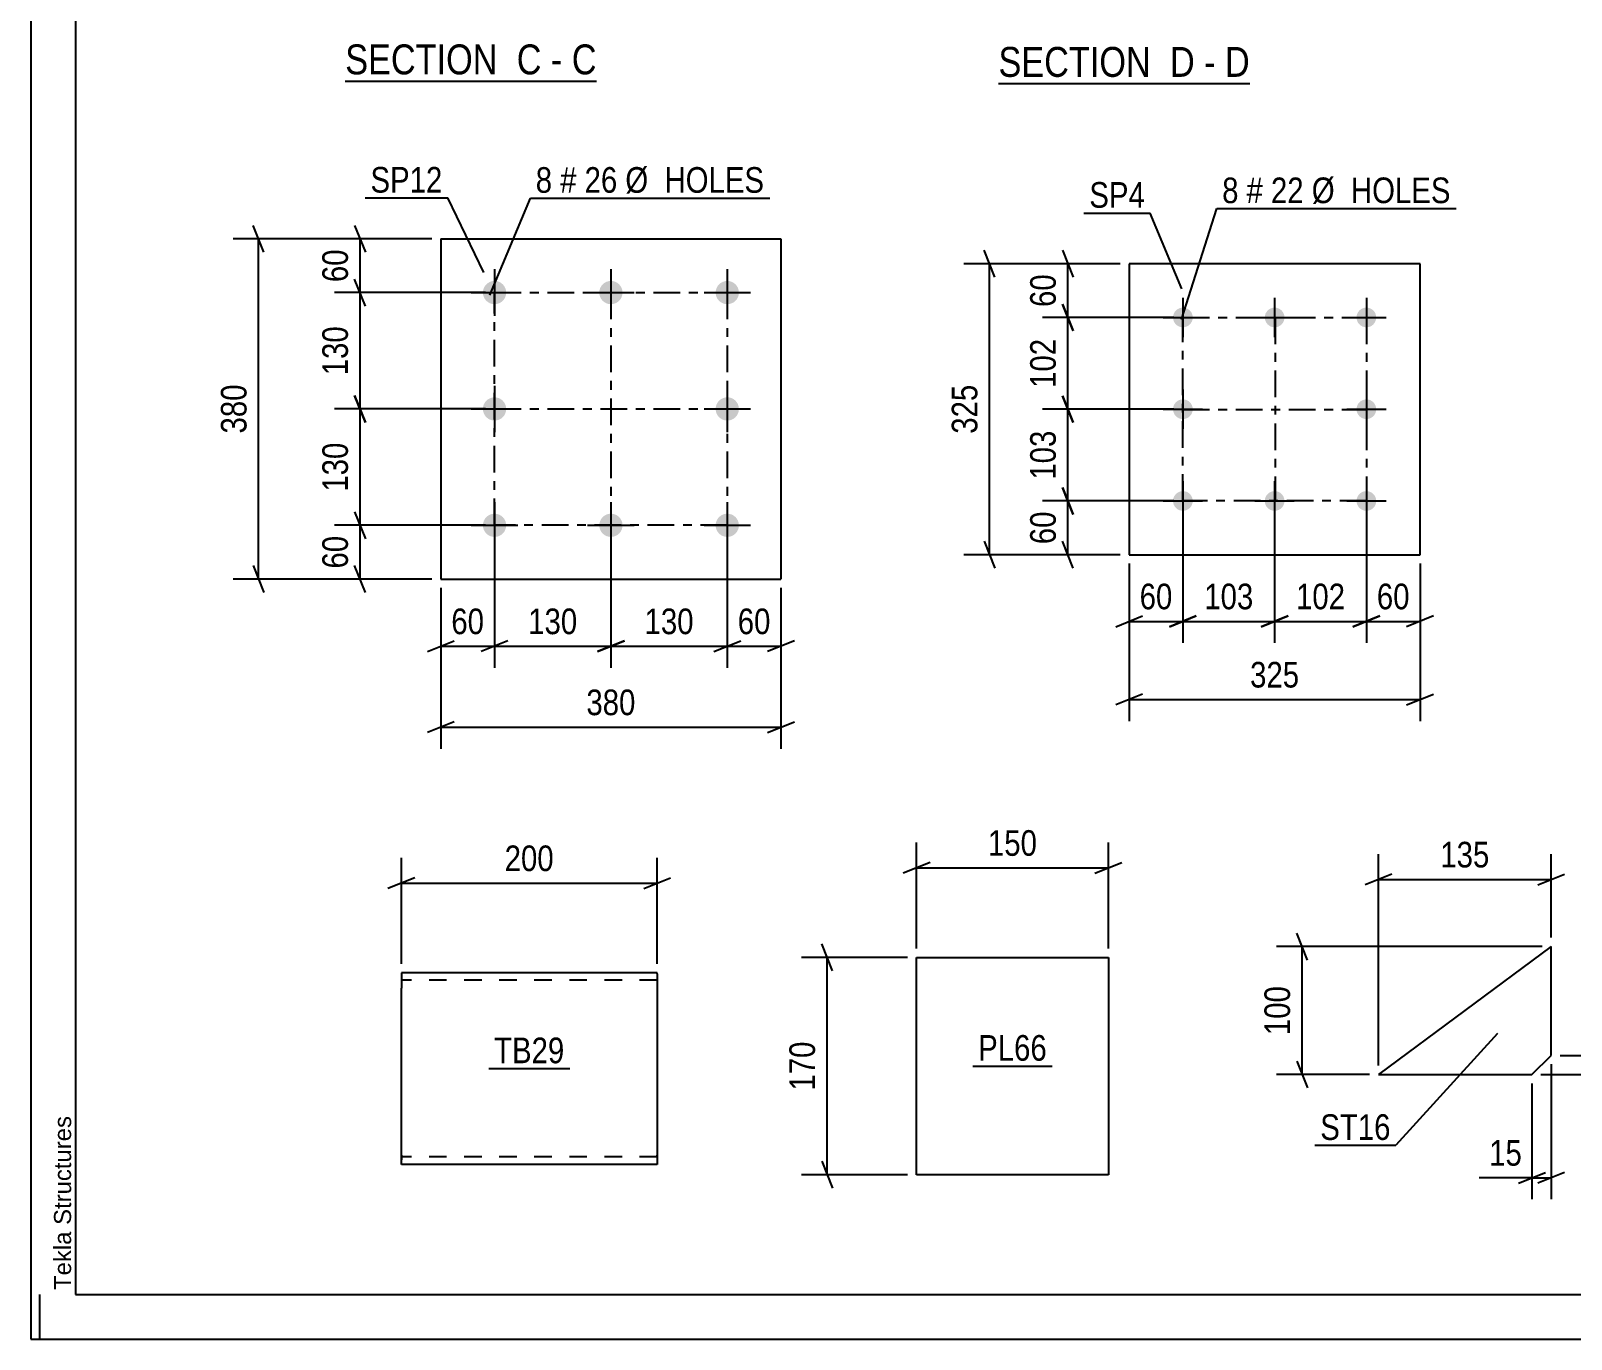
# Model space of a CAD drawing. Header units: millimetres. Extents: x 0 to 841, y 0 to 594.
# Drawn here: x 0 to 172.1, y 0 to 146.2 of the extents above; entities that cross this region are included whole.
import ezdxf

# ---------------------------------------------------------------- set-up
doc = ezdxf.new("R2010")
doc.units = ezdxf.units.MM
doc.linetypes.add('DXK_LINE_DOT2', pattern=[3.9198, 1.9599, -1.9599])
doc.linetypes.add('DXK_LINE_DOT3', pattern=[5.9187, 2.979, -0.9799, 0.9799, -0.9799])
doc.styles.add('Arial', font='ARIAL.TTF', dxfattribs={"height": 0.2})
doc.styles.add('Arial Narrow', font='ARIALN.TTF', dxfattribs={"height": 0.2})

# ---------------------------------------------------------------- blocks, each defined once
blk = doc.blocks.new('Unknown-389786769-1133 - 25525')
at = {"color": 5, "linetype": 'Continuous'}
for p, q in [((0, 594), (0, 0)), ((5, 589), (5, 5)), ((1, 0), (1, 5)), ((5, 5), (836, 5)), ((0, 0), (841, 0))]:
    blk.add_line(p, q, dxfattribs=at)
at = {"color": 174, "linetype": 'Continuous', "style": 'Arial'}
blk.add_text('Tekla Structures', height=1.9102, rotation=90, dxfattribs=at).set_placement((4.5, 5.5))
blk = doc.blocks.new('Unknown-389786769-13 - 10289')
at = {"color": 6, "linetype": 'Continuous'}
blk.add_line((108.11, 140.27), (136.18, 140.27), dxfattribs=at)
at = {"color": 0, "linetype": 'Continuous'}
for points in [[(126.22, 141.02), (126.22, 144.52), (108.11, 144.52), (108.11, 141.02)], [(130.04, 141.02), (130.04, 144.52), (127.27, 144.52), (127.27, 141.02)], [(132.36, 141.02), (132.36, 144.52), (131.09, 144.52), (131.09, 141.02)], [(136.18, 141.02), (136.18, 144.52), (133.41, 144.52), (133.41, 141.02)]]:
    blk.add_wipeout(points, dxfattribs=at)
at = {"color": 7, "linetype": 'Continuous', "style": 'Arial Narrow'}
for s, p in [('SECTION ', (108.11, 141.02)), ('D', (127.27, 141.02)), ('D', (133.41, 141.02)), ('-', (131.09, 141.02))]:
    blk.add_text(s, height=3.34, dxfattribs=at).set_placement(p)
blk = doc.blocks.new('Unknown-389786769-14 - 10776')
at = {"color": 6, "linetype": 'Continuous'}
blk.add_line((35.13, 140.55), (63.2, 140.55), dxfattribs=at)
at = {"color": 0, "linetype": 'Continuous'}
for points in [[(53.24, 141.3), (53.24, 144.8), (35.13, 144.8), (35.13, 141.3)], [(57.06, 141.3), (57.06, 144.8), (54.29, 144.8), (54.29, 141.3)], [(59.39, 141.3), (59.39, 144.8), (58.11, 144.8), (58.11, 141.3)], [(63.2, 141.3), (63.2, 144.8), (60.44, 144.8), (60.44, 141.3)]]:
    blk.add_wipeout(points, dxfattribs=at)
at = {"color": 7, "linetype": 'Continuous', "style": 'Arial Narrow'}
for s, p in [('SECTION ', (35.13, 141.3)), ('C', (54.29, 141.3)), ('C', (60.44, 141.3)), ('-', (58.11, 141.3))]:
    blk.add_text(s, height=3.34, dxfattribs=at).set_placement(p)
blk = doc.blocks.new('Bolt-389786769-13002 - 13000')
at = {"linetype": 'Continuous'}
for points in [[(128.71, 115.24, -1), (128.71, 113.04, -1)], [(138.96, 115.24, -1), (138.96, 113.04, -1)], [(149.21, 115.24, -1), (149.21, 113.04, -1)], [(128.71, 104.99, -1), (128.71, 102.79, -1)], [(149.21, 104.99, -1), (149.21, 102.79, -1)], [(128.71, 94.74, -1), (128.71, 92.54, -1)], [(138.96, 94.74, -1), (138.96, 92.54, -1)], [(149.21, 94.74, -1), (149.21, 92.54, -1)]]:
    blk.add_hatch(color=1, dxfattribs=at).paths.add_polyline_path(points)
at = {"color": 1, "linetype": 'Continuous'}
for p, q in [((128.71, 116.34), (128.71, 111.94)), ((138.96, 116.34), (138.96, 111.94)), ((149.21, 116.34), (149.21, 111.94)), ((126.51, 114.14), (130.91, 114.14)), ((136.76, 114.14), (141.16, 114.14)), ((147.01, 114.14), (151.41, 114.14)), ((128.71, 106.09), (128.71, 101.69)), ((149.21, 106.09), (149.21, 101.69)), ((126.51, 103.89), (130.91, 103.89)), ((147.01, 103.89), (151.41, 103.89)), ((128.71, 95.84), (128.71, 91.44)), ((138.96, 95.84), (138.96, 91.44)), ((149.21, 95.84), (149.21, 91.44)), ((126.51, 93.64), (130.91, 93.64)), ((136.76, 93.64), (141.16, 93.64)), ((147.01, 93.64), (151.41, 93.64))]:
    blk.add_line(p, q, dxfattribs=at)
blk = doc.blocks.new('Part-389786769-13001 - 13000')
at = {"color": 2, "linetype": 'Continuous'}
for p, q in [((122.71, 120.14), (122.71, 87.64)), ((155.21, 120.14), (122.71, 120.14)), ((155.21, 87.64), (155.21, 120.14)), ((122.71, 87.64), (155.21, 87.64))]:
    blk.add_line(p, q, dxfattribs=at)
blk = doc.blocks.new('Part-389786769-13012 - 13011')
at = {"color": 2, "linetype": 'Continuous'}
for p, q in [((41.4, 40.94), (41.4, 39.23)), ((69.97, 40.94), (41.4, 40.94)), ((69.97, 40.81), (69.97, 40.94)), ((69.97, 40.81), (69.97, 39.23)), ((41.4, 20.57), (41.4, 39.23)), ((69.97, 39.23), (69.97, 19.52)), ((41.4, 19.65), (41.4, 20.57)), ((41.4, 19.52), (41.4, 19.65)), ((69.97, 19.52), (41.4, 19.52))]:
    blk.add_line(p, q, dxfattribs=at)
at = {"color": 7, "linetype": 'DXK_LINE_DOT2'}
for p, q in [((69.97, 40.09), (41.4, 40.09)), ((69.97, 40.44), (69.97, 39.23)), ((41.4, 20.57), (41.4, 20.02)), ((41.4, 20.37), (41.4, 20.44)), ((69.97, 20.37), (41.4, 20.37)), ((41.4, 19.52), (41.4, 19.52)), ((69.97, 20.44), (69.97, 20.57)), ((69.97, 20.37), (69.97, 20.44)), ((69.97, 20.37), (69.97, 20.44))]:
    blk.add_line(p, q, dxfattribs=at)
blk = doc.blocks.new('Part-389786769-13020 - 13019')
at = {"color": 2, "linetype": 'Continuous'}
for p, q in [((98.96, 18.37), (98.96, 42.65)), ((98.96, 42.65), (120.39, 42.65)), ((120.39, 42.65), (120.39, 18.37)), ((120.39, 18.37), (98.96, 18.37))]:
    blk.add_line(p, q, dxfattribs=at)
blk = doc.blocks.new('Part-389786769-13039 - 13038')
at = {"color": 2, "linetype": 'Continuous'}
for p, q in [((169.85, 43.86), (150.57, 29.57)), ((169.86, 31.71), (169.85, 43.86)), ((167.71, 29.57), (169.86, 31.71)), ((150.57, 29.57), (167.71, 29.57))]:
    blk.add_line(p, q, dxfattribs=at)
blk = doc.blocks.new('Part-389786769-13057 - 13056')
at = {"color": 2, "linetype": 'Continuous'}
for p, q in [((45.81, 122.92), (45.81, 84.92)), ((45.81, 122.92), (83.81, 122.92)), ((83.81, 122.92), (83.81, 84.92)), ((45.81, 84.92), (83.81, 84.92))]:
    blk.add_line(p, q, dxfattribs=at)
blk = doc.blocks.new('Bolt-389786769-13058 - 13056')
at = {"linetype": 'Continuous'}
for points in [[(51.81, 118.22, -1), (51.81, 115.62, -1)], [(64.81, 118.22, -1), (64.81, 115.62, -1)], [(77.81, 118.22, -1), (77.81, 115.62, -1)], [(51.81, 105.22, -1), (51.81, 102.62, -1)], [(77.81, 105.22, -1), (77.81, 102.62, -1)], [(51.81, 92.22, -1), (51.81, 89.62, -1)], [(64.81, 92.22, -1), (64.81, 89.62, -1)], [(77.81, 92.22, -1), (77.81, 89.62, -1)]]:
    blk.add_hatch(color=1, dxfattribs=at).paths.add_polyline_path(points)
at = {"color": 1, "linetype": 'Continuous'}
for p, q in [((51.81, 119.52), (51.81, 114.32)), ((64.81, 119.52), (64.81, 114.32)), ((77.81, 119.52), (77.81, 114.32)), ((49.21, 116.92), (54.41, 116.92)), ((62.21, 116.92), (67.41, 116.92)), ((75.21, 116.92), (80.41, 116.92)), ((51.81, 106.52), (51.81, 101.32)), ((77.81, 106.52), (77.81, 101.32)), ((49.21, 103.92), (54.41, 103.92)), ((75.21, 103.92), (80.41, 103.92)), ((51.81, 93.52), (51.81, 88.32)), ((64.81, 93.52), (64.81, 88.32)), ((77.81, 93.52), (77.81, 88.32)), ((49.21, 90.92), (54.41, 90.92)), ((62.21, 90.92), (67.41, 90.92)), ((75.21, 90.92), (80.41, 90.92))]:
    blk.add_line(p, q, dxfattribs=at)
blk = doc.blocks.new('Rectangle-389786769-14136 - 13000')
at = {"color": 1, "linetype": 'DXK_LINE_DOT3'}
blk.add_lwpolyline([(128.71, 114.14), (149.21, 114.14), (149.21, 93.64), (128.71, 93.64), (128.71, 114.14)], close=True, dxfattribs=at)
blk = doc.blocks.new('Rectangle-389786769-14102 - 13056')
at = {"color": 1, "linetype": 'DXK_LINE_DOT3'}
blk.add_lwpolyline([(51.81, 116.92), (77.81, 116.92), (77.81, 90.92), (51.81, 90.92), (51.81, 116.92)], close=True, dxfattribs=at)
blk = doc.blocks.new('Line-389786769-14146 - 13000')
at = {"color": 1, "linetype": 'DXK_LINE_DOT3'}
blk.add_line((139.01, 114.14), (139.01, 93.64), dxfattribs=at)
blk = doc.blocks.new('Line-389786769-14122 - 13056')
at = {"color": 1, "linetype": 'DXK_LINE_DOT3'}
blk.add_line((64.81, 116.92), (64.81, 90.92), dxfattribs=at)
blk = doc.blocks.new('Line-389786769-14153 - 13000')
at = {"color": 1, "linetype": 'DXK_LINE_DOT3'}
blk.add_line((128.71, 103.84), (149.21, 103.84), dxfattribs=at)
blk = doc.blocks.new('Line-389786769-14129 - 13056')
at = {"color": 1, "linetype": 'DXK_LINE_DOT3'}
blk.add_line((51.81, 103.92), (77.81, 103.92), dxfattribs=at)
blk = doc.blocks.new('StraightDimension-389786769-24863 - 13000')
at = {"color": 7, "linetype": 'Continuous'}
for p, q in [((115.26, 105.39), (116.46, 102.39)), ((127.71, 103.89), (113.01, 103.89)), ((115.86, 93.64), (115.86, 103.89)), ((116.46, 92.14), (115.26, 95.14)), ((127.71, 93.64), (113.01, 93.64))]:
    blk.add_line(p, q, dxfattribs=at)
at = {"color": 0}
blk.add_wipeout([(115.11, 102.11), (110.91, 102.11), (110.91, 95.42), (115.11, 95.42)], dxfattribs=at)
at = {"color": 3, "style": 'Arial Narrow'}
blk.add_text('103', height=2.863, rotation=90.0002, dxfattribs=at).set_placement((114.51, 96.02))
blk = doc.blocks.new('StraightDimension-389786769-18875 - 13000')
at = {"color": 7, "linetype": 'Continuous'}
for p, q in [((128.71, 92.64), (128.71, 77.79)), ((122.71, 86.64), (122.71, 77.79)), ((121.21, 79.59), (124.21, 80.79)), ((122.71, 80.19), (128.71, 80.19)), ((130.21, 80.79), (127.21, 79.59))]:
    blk.add_line(p, q, dxfattribs=at)
at = {"color": 0}
blk.add_wipeout([(128.14, 80.94), (128.14, 85.14), (123.28, 85.14), (123.28, 80.94)], dxfattribs=at)
at = {"color": 3, "style": 'Arial Narrow'}
blk.add_text('60', height=2.863, dxfattribs=at).set_placement((123.88, 81.54))
blk = doc.blocks.new('StraightDimension-389786769-13279 - 13000')
at = {"color": 7, "linetype": 'Continuous'}
for p, q in [((107.7, 118.64), (106.5, 121.64)), ((121.71, 120.14), (104.25, 120.14)), ((107.1, 87.64), (107.1, 120.14)), ((106.5, 89.14), (107.7, 86.14)), ((121.71, 87.64), (104.25, 87.64))]:
    blk.add_line(p, q, dxfattribs=at)
at = {"color": 0}
blk.add_wipeout([(106.35, 107.23), (102.15, 107.23), (102.15, 100.55), (106.35, 100.55)], dxfattribs=at)
at = {"color": 3, "style": 'Arial Narrow'}
blk.add_text('325', height=2.863, rotation=90.0002, dxfattribs=at).set_placement((105.75, 101.15))
blk = doc.blocks.new('StraightDimension-389786769-13299 - 13000')
at = {"color": 7, "linetype": 'Continuous'}
for p, q in [((122.71, 86.64), (122.71, 69.05)), ((155.21, 86.64), (155.21, 69.05)), ((124.21, 72.05), (121.21, 70.85)), ((122.71, 71.45), (155.21, 71.45)), ((153.71, 70.85), (156.71, 72.05))]:
    blk.add_line(p, q, dxfattribs=at)
at = {"color": 0}
blk.add_wipeout([(142.3, 72.2), (142.3, 76.4), (135.62, 76.4), (135.62, 72.2)], dxfattribs=at)
at = {"color": 3, "style": 'Arial Narrow'}
blk.add_text('325', height=2.863, dxfattribs=at).set_placement((136.22, 72.8))
blk = doc.blocks.new('StraightDimension-389786769-18872 - 13000')
at = {"color": 7, "linetype": 'Continuous'}
for p, q in [((149.21, 92.64), (149.21, 77.79)), ((155.21, 86.64), (155.21, 77.79)), ((147.71, 79.59), (150.71, 80.79)), ((149.21, 80.19), (155.21, 80.19)), ((156.71, 80.79), (153.71, 79.59))]:
    blk.add_line(p, q, dxfattribs=at)
at = {"color": 0}
blk.add_wipeout([(154.64, 80.94), (154.64, 85.14), (149.78, 85.14), (149.78, 80.94)], dxfattribs=at)
at = {"color": 3, "style": 'Arial Narrow'}
blk.add_text('60', height=2.863, dxfattribs=at).set_placement((150.38, 81.54))
blk = doc.blocks.new('StraightDimension-389786769-18873 - 13000')
at = {"color": 7, "linetype": 'Continuous'}
for p, q in [((138.96, 92.64), (138.96, 77.79)), ((149.21, 92.64), (149.21, 77.79)), ((137.46, 79.59), (140.46, 80.79)), ((138.96, 80.19), (149.21, 80.19)), ((150.71, 80.79), (147.71, 79.59))]:
    blk.add_line(p, q, dxfattribs=at)
at = {"color": 0}
blk.add_wipeout([(147.43, 80.94), (147.43, 85.14), (140.75, 85.14), (140.75, 80.94)], dxfattribs=at)
at = {"color": 3, "style": 'Arial Narrow'}
blk.add_text('102', height=2.863, dxfattribs=at).set_placement((141.35, 81.54))
blk = doc.blocks.new('StraightDimension-389786769-18874 - 13000')
at = {"color": 7, "linetype": 'Continuous'}
for p, q in [((128.71, 92.64), (128.71, 77.79)), ((138.96, 92.64), (138.96, 77.79)), ((127.21, 79.59), (130.21, 80.79)), ((128.71, 80.19), (138.96, 80.19)), ((140.46, 80.79), (137.46, 79.59))]:
    blk.add_line(p, q, dxfattribs=at)
at = {"color": 0}
blk.add_wipeout([(137.18, 80.94), (137.18, 85.14), (130.5, 85.14), (130.5, 80.94)], dxfattribs=at)
at = {"color": 3, "style": 'Arial Narrow'}
blk.add_text('103', height=2.863, dxfattribs=at).set_placement((131.1, 81.54))
blk = doc.blocks.new('StraightDimension-389786769-24861 - 13000')
at = {"color": 7, "linetype": 'Continuous'}
for p, q in [((115.26, 121.64), (116.46, 118.64)), ((121.71, 120.14), (113.01, 120.14)), ((115.86, 114.14), (115.86, 120.14)), ((116.46, 112.64), (115.26, 115.64)), ((127.71, 114.14), (113.01, 114.14))]:
    blk.add_line(p, q, dxfattribs=at)
at = {"color": 0}
blk.add_wipeout([(115.11, 119.57), (110.91, 119.57), (110.91, 114.71), (115.11, 114.71)], dxfattribs=at)
at = {"color": 3, "style": 'Arial Narrow'}
blk.add_text('60', height=2.863, rotation=90.0002, dxfattribs=at).set_placement((114.51, 115.31))
blk = doc.blocks.new('StraightDimension-389786769-24862 - 13000')
at = {"color": 7, "linetype": 'Continuous'}
for p, q in [((115.26, 115.64), (116.46, 112.64)), ((127.71, 114.14), (113.01, 114.14)), ((115.86, 103.89), (115.86, 114.14)), ((116.46, 102.39), (115.26, 105.39)), ((127.71, 103.89), (113.01, 103.89))]:
    blk.add_line(p, q, dxfattribs=at)
at = {"color": 0}
blk.add_wipeout([(115.11, 112.36), (110.91, 112.36), (110.91, 105.67), (115.11, 105.67)], dxfattribs=at)
at = {"color": 3, "style": 'Arial Narrow'}
blk.add_text('102', height=2.863, rotation=90.0002, dxfattribs=at).set_placement((114.51, 106.27))
blk = doc.blocks.new('StraightDimension-389786769-24864 - 13000')
at = {"color": 7, "linetype": 'Continuous'}
for p, q in [((115.26, 95.14), (116.46, 92.14)), ((127.71, 93.64), (113.01, 93.64)), ((115.86, 87.64), (115.86, 93.64)), ((116.46, 86.14), (115.26, 89.14)), ((121.71, 87.64), (113.01, 87.64))]:
    blk.add_line(p, q, dxfattribs=at)
at = {"color": 0}
blk.add_wipeout([(115.11, 93.07), (110.91, 93.07), (110.91, 88.21), (115.11, 88.21)], dxfattribs=at)
at = {"color": 3, "style": 'Arial Narrow'}
blk.add_text('60', height=2.863, rotation=90.0002, dxfattribs=at).set_placement((114.51, 88.81))
blk = doc.blocks.new('StraightDimension-389786769-13303 - 13011')
at = {"color": 7, "linetype": 'Continuous'}
for p, q in [((41.4, 41.94), (41.4, 53.79)), ((69.97, 41.94), (69.97, 53.79)), ((42.9, 51.54), (39.9, 50.34)), ((41.4, 50.94), (69.97, 50.94)), ((68.47, 50.34), (71.47, 51.54))]:
    blk.add_line(p, q, dxfattribs=at)
at = {"color": 0}
blk.add_wipeout([(59.03, 51.69), (59.03, 55.89), (52.34, 55.89), (52.34, 51.69)], dxfattribs=at)
at = {"color": 3, "style": 'Arial Narrow'}
blk.add_text('200', height=2.863, dxfattribs=at).set_placement((52.94, 52.29))
blk = doc.blocks.new('StraightDimension-389786769-13307 - 13019')
at = {"color": 7, "linetype": 'Continuous'}
for p, q in [((89.56, 41.15), (88.36, 44.15)), ((97.96, 42.65), (86.11, 42.65)), ((88.96, 18.37), (88.96, 42.65)), ((88.36, 19.87), (89.56, 16.87)), ((97.96, 18.37), (86.11, 18.37))]:
    blk.add_line(p, q, dxfattribs=at)
at = {"color": 0}
blk.add_wipeout([(88.21, 33.85), (84.01, 33.85), (84.01, 27.17), (88.21, 27.17)], dxfattribs=at)
at = {"color": 3, "style": 'Arial Narrow'}
blk.add_text('170', height=2.863, rotation=90.0002, dxfattribs=at).set_placement((87.61, 27.77))
blk = doc.blocks.new('StraightDimension-389786769-13311 - 13019')
at = {"color": 7, "linetype": 'Continuous'}
for p, q in [((98.96, 43.65), (98.96, 55.5)), ((120.39, 43.65), (120.39, 55.5)), ((100.46, 53.25), (97.46, 52.05)), ((98.96, 52.65), (120.39, 52.65)), ((118.89, 52.05), (121.89, 53.25))]:
    blk.add_line(p, q, dxfattribs=at)
at = {"color": 0}
blk.add_wipeout([(113.02, 53.4), (113.02, 57.6), (106.33, 57.6), (106.33, 53.4)], dxfattribs=at)
at = {"color": 3, "style": 'Arial Narrow'}
blk.add_text('150', height=2.863, dxfattribs=at).set_placement((106.93, 54))
blk = doc.blocks.new('StraightDimension-389786769-13343 - 13038')
at = {"color": 7, "linetype": 'Continuous'}
for p, q in [((150.57, 30.57), (150.57, 54.2)), ((169.85, 44.86), (169.85, 54.2)), ((152.07, 51.95), (149.07, 50.75)), ((168.35, 50.75), (171.35, 51.95)), ((150.57, 51.35), (169.85, 51.35))]:
    blk.add_line(p, q, dxfattribs=at)
at = {"color": 0}
blk.add_wipeout([(163.55, 52.1), (163.55, 56.3), (156.87, 56.3), (156.87, 52.1)], dxfattribs=at)
at = {"color": 3, "style": 'Arial Narrow'}
blk.add_text('135', height=2.863, dxfattribs=at).set_placement((157.47, 52.7))
blk = doc.blocks.new('StraightDimension-389786769-13335 - 13038')
at = {"color": 7, "linetype": 'Continuous'}
for p, q in [((142.63, 42.36), (141.43, 45.36)), ((168.85, 43.86), (139.18, 43.86)), ((142.03, 29.57), (142.03, 43.86)), ((141.43, 31.07), (142.63, 28.07)), ((149.57, 29.57), (139.18, 29.57))]:
    blk.add_line(p, q, dxfattribs=at)
at = {"color": 0}
blk.add_wipeout([(141.28, 40.06), (137.08, 40.06), (137.08, 33.37), (141.28, 33.37)], dxfattribs=at)
at = {"color": 3, "style": 'Arial Narrow'}
blk.add_text('100', height=2.863, rotation=90.0002, dxfattribs=at).set_placement((140.68, 33.97))
blk = doc.blocks.new('StraightDimension-389786769-13339 - 13038')
at = {"color": 7, "linetype": 'Continuous'}
for p, q in [((169.86, 30.71), (169.86, 15.63)), ((167.71, 28.57), (167.71, 15.63)), ((166.21, 17.43), (169.21, 18.63)), ((167.71, 18.03), (169.86, 18.03)), ((171.36, 18.63), (168.36, 17.43))]:
    blk.add_line(p, q, dxfattribs=at)
at = {"color": 0}
blk.add_wipeout([(167.19, 18.78), (167.19, 22.98), (162.33, 22.98), (162.33, 18.78)], dxfattribs=at)
at = {"color": 7, "linetype": 'Continuous'}
blk.add_line((167.71, 18.03), (161.81, 18.03), dxfattribs=at)
blk.add_line((167.71, 18.03), (161.81, 18.03), dxfattribs=at)
at = {"color": 3, "style": 'Arial Narrow'}
blk.add_text('15', height=2.863, dxfattribs=at).set_placement((162.93, 19.38))
blk = doc.blocks.new('StraightDimension-389786769-13331 - 13038')
at = {"color": 7, "linetype": 'Continuous'}
for p, q in [((178.29, 33.21), (179.49, 30.21)), ((170.86, 31.71), (181.29, 31.71)), ((179.49, 28.07), (178.29, 31.07)), ((178.89, 29.57), (178.89, 31.71)), ((168.71, 29.57), (181.29, 29.57))]:
    blk.add_line(p, q, dxfattribs=at)
at = {"color": 0}
blk.add_wipeout([(178.14, 29.05), (173.94, 29.05), (173.94, 24.19), (178.14, 24.19)], dxfattribs=at)
at = {"color": 7, "linetype": 'Continuous'}
blk.add_line((178.89, 29.57), (178.89, 23.67), dxfattribs=at)
blk.add_line((178.89, 29.57), (178.89, 23.67), dxfattribs=at)
at = {"color": 3, "style": 'Arial Narrow'}
blk.add_text('15', height=2.863, rotation=90.0002, dxfattribs=at).set_placement((177.54, 24.79))
blk = doc.blocks.new('StraightDimension-389786769-13347 - 13056')
at = {"color": 7, "linetype": 'Continuous'}
for p, q in [((36.18, 124.42), (37.38, 121.42)), ((44.81, 122.92), (33.93, 122.92)), ((36.78, 116.92), (36.78, 122.92)), ((37.38, 115.42), (36.18, 118.42)), ((50.81, 116.92), (33.93, 116.92))]:
    blk.add_line(p, q, dxfattribs=at)
at = {"color": 0}
blk.add_wipeout([(36.03, 122.35), (31.83, 122.35), (31.83, 117.49), (36.03, 117.49)], dxfattribs=at)
at = {"color": 3, "style": 'Arial Narrow'}
blk.add_text('60', height=2.863, rotation=90.0002, dxfattribs=at).set_placement((35.43, 118.09))
blk = doc.blocks.new('StraightDimension-389786769-25056 - 13056')
at = {"color": 7, "linetype": 'Continuous'}
for p, q in [((51.81, 89.92), (51.81, 75.01)), ((64.81, 89.92), (64.81, 75.01)), ((53.31, 78.01), (50.31, 76.81)), ((63.31, 76.81), (66.31, 78.01)), ((51.81, 77.41), (64.81, 77.41))]:
    blk.add_line(p, q, dxfattribs=at)
at = {"color": 0}
blk.add_wipeout([(61.65, 78.16), (61.65, 82.36), (54.97, 82.36), (54.97, 78.16)], dxfattribs=at)
at = {"color": 3, "style": 'Arial Narrow'}
blk.add_text('130', height=2.863, dxfattribs=at).set_placement((55.57, 78.76))
blk = doc.blocks.new('StraightDimension-389786769-25036 - 13056')
at = {"color": 7, "linetype": 'Continuous'}
for p, q in [((37.38, 115.42), (36.18, 118.42)), ((50.81, 116.92), (33.93, 116.92)), ((36.78, 103.92), (36.78, 116.92)), ((36.18, 105.42), (37.38, 102.42)), ((50.81, 103.92), (33.93, 103.92))]:
    blk.add_line(p, q, dxfattribs=at)
at = {"color": 0}
blk.add_wipeout([(36.03, 113.76), (31.83, 113.76), (31.83, 107.08), (36.03, 107.08)], dxfattribs=at)
at = {"color": 3, "style": 'Arial Narrow'}
blk.add_text('130', height=2.863, rotation=90.0002, dxfattribs=at).set_placement((35.43, 107.68))
blk = doc.blocks.new('StraightDimension-389786769-13350 - 13056')
at = {"color": 7, "linetype": 'Continuous'}
for p, q in [((36.18, 92.42), (37.38, 89.42)), ((50.81, 90.92), (33.93, 90.92)), ((36.78, 84.92), (36.78, 90.92)), ((37.38, 83.42), (36.18, 86.42)), ((44.81, 84.92), (33.93, 84.92))]:
    blk.add_line(p, q, dxfattribs=at)
at = {"color": 0}
blk.add_wipeout([(36.03, 90.35), (31.83, 90.35), (31.83, 85.49), (36.03, 85.49)], dxfattribs=at)
at = {"color": 3, "style": 'Arial Narrow'}
blk.add_text('60', height=2.863, rotation=90.0002, dxfattribs=at).set_placement((35.43, 86.09))
blk = doc.blocks.new('StraightDimension-389786769-13363 - 13056')
at = {"color": 7, "linetype": 'Continuous'}
for p, q in [((26.05, 121.42), (24.85, 124.42)), ((44.81, 122.92), (22.6, 122.92)), ((25.45, 84.92), (25.45, 122.92)), ((24.85, 86.42), (26.05, 83.42)), ((44.81, 84.92), (22.6, 84.92))]:
    blk.add_line(p, q, dxfattribs=at)
at = {"color": 0}
blk.add_wipeout([(24.7, 107.26), (20.5, 107.26), (20.5, 100.58), (24.7, 100.58)], dxfattribs=at)
at = {"color": 3, "style": 'Arial Narrow'}
blk.add_text('380', height=2.863, rotation=90.0002, dxfattribs=at).set_placement((24.1, 101.18))
blk = doc.blocks.new('StraightDimension-389786769-13367 - 13056')
at = {"color": 7, "linetype": 'Continuous'}
for p, q in [((77.81, 89.92), (77.81, 75.01)), ((83.81, 83.92), (83.81, 75.01)), ((76.31, 76.81), (79.31, 78.01)), ((85.31, 78.01), (82.31, 76.81)), ((77.81, 77.41), (83.81, 77.41))]:
    blk.add_line(p, q, dxfattribs=at)
at = {"color": 0}
blk.add_wipeout([(83.24, 78.16), (83.24, 82.36), (78.38, 82.36), (78.38, 78.16)], dxfattribs=at)
at = {"color": 3, "style": 'Arial Narrow'}
blk.add_text('60', height=2.863, dxfattribs=at).set_placement((78.98, 78.76))
blk = doc.blocks.new('StraightDimension-389786769-13370 - 13056')
at = {"color": 7, "linetype": 'Continuous'}
for p, q in [((51.81, 89.92), (51.81, 75.01)), ((45.81, 83.92), (45.81, 75.01)), ((44.31, 76.81), (47.31, 78.01)), ((53.31, 78.01), (50.31, 76.81)), ((45.81, 77.41), (51.81, 77.41))]:
    blk.add_line(p, q, dxfattribs=at)
at = {"color": 0}
blk.add_wipeout([(51.24, 78.16), (51.24, 82.36), (46.38, 82.36), (46.38, 78.16)], dxfattribs=at)
at = {"color": 3, "style": 'Arial Narrow'}
blk.add_text('60', height=2.863, dxfattribs=at).set_placement((46.98, 78.76))
blk = doc.blocks.new('StraightDimension-389786769-13383 - 13056')
at = {"color": 7, "linetype": 'Continuous'}
for p, q in [((45.81, 83.92), (45.81, 65.96)), ((83.81, 83.92), (83.81, 65.96)), ((47.31, 68.96), (44.31, 67.76)), ((82.31, 67.76), (85.31, 68.96)), ((45.81, 68.36), (83.81, 68.36))]:
    blk.add_line(p, q, dxfattribs=at)
at = {"color": 0}
blk.add_wipeout([(68.15, 69.11), (68.15, 73.31), (61.47, 73.31), (61.47, 69.11)], dxfattribs=at)
at = {"color": 3, "style": 'Arial Narrow'}
blk.add_text('380', height=2.863, dxfattribs=at).set_placement((62.07, 69.71))
blk = doc.blocks.new('StraightDimension-389786769-25034 - 13056')
at = {"color": 7, "linetype": 'Continuous'}
for p, q in [((37.38, 102.42), (36.18, 105.42)), ((50.81, 103.92), (33.93, 103.92)), ((36.78, 90.92), (36.78, 103.92)), ((36.18, 92.42), (37.38, 89.42)), ((50.81, 90.92), (33.93, 90.92))]:
    blk.add_line(p, q, dxfattribs=at)
at = {"color": 0}
blk.add_wipeout([(36.03, 100.76), (31.83, 100.76), (31.83, 94.08), (36.03, 94.08)], dxfattribs=at)
at = {"color": 3, "style": 'Arial Narrow'}
blk.add_text('130', height=2.863, rotation=90.0002, dxfattribs=at).set_placement((35.43, 94.68))
blk = doc.blocks.new('StraightDimension-389786769-25058 - 13056')
at = {"color": 7, "linetype": 'Continuous'}
for p, q in [((64.81, 89.92), (64.81, 75.01)), ((77.81, 89.92), (77.81, 75.01)), ((66.31, 78.01), (63.31, 76.81)), ((76.31, 76.81), (79.31, 78.01)), ((64.81, 77.41), (77.81, 77.41))]:
    blk.add_line(p, q, dxfattribs=at)
at = {"color": 0}
blk.add_wipeout([(74.65, 78.16), (74.65, 82.36), (67.97, 82.36), (67.97, 78.16)], dxfattribs=at)
at = {"color": 3, "style": 'Arial Narrow'}
blk.add_text('130', height=2.863, dxfattribs=at).set_placement((68.57, 78.76))
blk = doc.blocks.new('Mark-389786769-13429 - 13000')
at = {"color": 0}
blk.add_wipeout([(124.47, 126.4), (124.47, 129.4), (118.26, 129.4), (118.26, 126.4)], dxfattribs=at)
blk.add_wipeout([(124.47, 126.4), (124.47, 129.4), (118.26, 129.4), (118.26, 126.4)], dxfattribs=at)
at = {"color": 30, "linetype": 'Continuous'}
for p in [(117.66, 125.8), (128.61, 117.32)]:
    blk.add_line(p, (125.07, 125.8), dxfattribs=at)
at = {"color": 3, "style": 'Arial Narrow'}
blk.add_text('SP4', height=2.863, dxfattribs=at).set_placement((118.26, 126.4))
blk = doc.blocks.new('Mark-389786769-13432 - 13000')
at = {"color": 0}
for points in [[(134.92, 126.91), (134.92, 129.91), (133.1, 129.91), (133.1, 126.91)], [(137.65, 126.91), (137.65, 129.91), (135.82, 129.91), (135.82, 126.91)], [(142.21, 126.91), (142.21, 129.91), (138.55, 129.91), (138.55, 126.91)], [(158.64, 126.91), (158.64, 129.91), (143.11, 129.91), (143.11, 126.91)]]:
    blk.add_wipeout(points, dxfattribs=at)
for points in [[(134.92, 126.91), (134.92, 129.91), (133.1, 129.91), (133.1, 126.91)], [(137.65, 126.91), (137.65, 129.91), (135.82, 129.91), (135.82, 126.91)], [(142.21, 126.91), (142.21, 129.91), (138.55, 129.91), (138.55, 126.91)], [(158.64, 126.91), (158.64, 129.91), (143.11, 129.91), (143.11, 126.91)]]:
    blk.add_wipeout(points, dxfattribs=at)
at = {"color": 7, "linetype": 'Continuous'}
for p, q in [((128.54, 113.92), (132.5, 126.31)), ((132.5, 126.31), (159.24, 126.31))]:
    blk.add_line(p, q, dxfattribs=at)
at = {"color": 3, "style": 'Arial Narrow'}
for s, height, p in [('8', 2.86, (133.1, 126.91)), ('#', 2.86, (135.82, 126.91)), ('22', 2.863, (138.55, 126.91)), ('Ø  HOLES', 2.863, (143.11, 126.91))]:
    blk.add_text(s, height=height, dxfattribs=at).set_placement(p)
blk = doc.blocks.new('Mark-389786769-13433 - 13011')
at = {"color": 0}
blk.add_wipeout([(59.61, 30.83), (59.61, 33.83), (51.76, 33.83), (51.76, 30.83)], dxfattribs=at)
blk.add_wipeout([(59.61, 30.83), (59.61, 33.83), (51.76, 33.83), (51.76, 30.83)], dxfattribs=at)
at = {"color": 30, "linetype": 'Continuous'}
blk.add_line((51.16, 30.23), (60.21, 30.23), dxfattribs=at)
at = {"color": 3, "style": 'Arial Narrow'}
blk.add_text('TB29', height=2.863, dxfattribs=at).set_placement((51.76, 30.83))
blk = doc.blocks.new('Mark-389786769-14750 - 13019')
at = {"color": 0}
blk.add_wipeout([(113.51, 31.11), (113.51, 34.11), (105.84, 34.11), (105.84, 31.11)], dxfattribs=at)
blk.add_wipeout([(113.51, 31.11), (113.51, 34.11), (105.84, 34.11), (105.84, 31.11)], dxfattribs=at)
at = {"color": 30, "linetype": 'Continuous'}
blk.add_line((105.24, 30.51), (114.11, 30.51), dxfattribs=at)
at = {"color": 3, "style": 'Arial Narrow'}
blk.add_text('PL66', height=2.863, dxfattribs=at).set_placement((105.84, 31.11))
blk = doc.blocks.new('Mark-389786769-13439 - 13038')
at = {"color": 0}
blk.add_wipeout([(151.91, 22.26), (151.91, 25.26), (144.06, 25.26), (144.06, 22.26)], dxfattribs=at)
blk.add_wipeout([(151.91, 22.26), (151.91, 25.26), (144.06, 25.26), (144.06, 22.26)], dxfattribs=at)
at = {"color": 30, "linetype": 'Continuous'}
for p in [(163.84, 34.15), (143.46, 21.66)]:
    blk.add_line(p, (152.51, 21.66), dxfattribs=at)
at = {"color": 3, "style": 'Arial Narrow'}
blk.add_text('ST16', height=2.863, dxfattribs=at).set_placement((144.06, 22.26))
blk = doc.blocks.new('Mark-389786769-13442 - 13056')
at = {"color": 0}
blk.add_wipeout([(45.99, 128.09), (45.99, 131.09), (37.95, 131.09), (37.95, 128.09)], dxfattribs=at)
blk.add_wipeout([(45.99, 128.09), (45.99, 131.09), (37.95, 131.09), (37.95, 128.09)], dxfattribs=at)
at = {"color": 30, "linetype": 'Continuous'}
for p in [(37.35, 127.49), (50.61, 119.17)]:
    blk.add_line(p, (46.59, 127.49), dxfattribs=at)
at = {"color": 3, "style": 'Arial Narrow'}
blk.add_text('SP12', height=2.863, dxfattribs=at).set_placement((37.95, 128.09))
blk = doc.blocks.new('Mark-389786769-13445 - 13056')
at = {"color": 0}
for points in [[(58.24, 128.07), (58.24, 131.07), (56.41, 131.07), (56.41, 128.07)], [(60.97, 128.07), (60.97, 131.07), (59.14, 131.07), (59.14, 128.07)], [(65.52, 128.07), (65.52, 131.07), (61.87, 131.07), (61.87, 128.07)], [(81.95, 128.07), (81.95, 131.07), (66.42, 131.07), (66.42, 128.07)]]:
    blk.add_wipeout(points, dxfattribs=at)
for points in [[(58.24, 128.07), (58.24, 131.07), (56.41, 131.07), (56.41, 128.07)], [(60.97, 128.07), (60.97, 131.07), (59.14, 131.07), (59.14, 128.07)], [(65.52, 128.07), (65.52, 131.07), (61.87, 131.07), (61.87, 128.07)], [(81.95, 128.07), (81.95, 131.07), (66.42, 131.07), (66.42, 128.07)]]:
    blk.add_wipeout(points, dxfattribs=at)
at = {"color": 7, "linetype": 'Continuous'}
for p, q in [((51.28, 116.63), (55.81, 127.47)), ((55.81, 127.47), (82.55, 127.47))]:
    blk.add_line(p, q, dxfattribs=at)
at = {"color": 3, "style": 'Arial Narrow'}
for s, height, p in [('8', 2.86, (56.41, 128.07)), ('#', 2.86, (59.14, 128.07)), ('26', 2.863, (61.87, 128.07)), ('Ø  HOLES', 2.863, (66.42, 128.07))]:
    blk.add_text(s, height=height, dxfattribs=at).set_placement(p)

msp = doc.modelspace()

# ---------------------------------------------------------------- block references
for name in ['Unknown-389786769-1133 - 25525', 'Part-389786769-13057 - 13056', 'Bolt-389786769-13058 - 13056', 'Part-389786769-13001 - 13000', 'Rectangle-389786769-14102 - 13056', 'Line-389786769-14122 - 13056', 'Bolt-389786769-13002 - 13000', 'Rectangle-389786769-14136 - 13000', 'Line-389786769-14146 - 13000', 'Line-389786769-14129 - 13056', 'Line-389786769-14153 - 13000', 'Part-389786769-13039 - 13038', 'Part-389786769-13020 - 13019', 'Part-389786769-13012 - 13011']:
    msp.add_blockref(name, (0, 0))

# ---------------------------------------------------------------- next in the draw order: block references
for name in ['Unknown-389786769-14 - 10776', 'Unknown-389786769-13 - 10289', 'StraightDimension-389786769-13347 - 13056', 'StraightDimension-389786769-24863 - 13000', 'StraightDimension-389786769-25056 - 13056', 'StraightDimension-389786769-13367 - 13056', 'StraightDimension-389786769-13303 - 13011', 'StraightDimension-389786769-13343 - 13038', 'StraightDimension-389786769-13307 - 13019', 'Mark-389786769-13433 - 13011', 'Mark-389786769-14750 - 13019']:
    msp.add_blockref(name, (0, 0))

# ---------------------------------------------------------------- next in the draw order: block references
for name in ['StraightDimension-389786769-25036 - 13056', 'StraightDimension-389786769-13350 - 13056', 'StraightDimension-389786769-18875 - 13000', 'StraightDimension-389786769-13311 - 13019', 'StraightDimension-389786769-13335 - 13038']:
    msp.add_blockref(name, (0, 0))

# ---------------------------------------------------------------- next in the draw order: block references
for name in ['StraightDimension-389786769-13363 - 13056', 'StraightDimension-389786769-13279 - 13000', 'StraightDimension-389786769-13339 - 13038']:
    msp.add_blockref(name, (0, 0))

# ---------------------------------------------------------------- next in the draw order: block references
for name in ['Mark-389786769-13442 - 13056', 'StraightDimension-389786769-24861 - 13000', 'StraightDimension-389786769-13370 - 13056', 'StraightDimension-389786769-13299 - 13000', 'Mark-389786769-13439 - 13038', 'StraightDimension-389786769-13331 - 13038']:
    msp.add_blockref(name, (0, 0))

# ---------------------------------------------------------------- next in the draw order: block references
for name in ['Mark-389786769-13445 - 13056', 'Mark-389786769-13429 - 13000', 'StraightDimension-389786769-24862 - 13000', 'StraightDimension-389786769-25034 - 13056', 'StraightDimension-389786769-18872 - 13000', 'StraightDimension-389786769-13383 - 13056']:
    msp.add_blockref(name, (0, 0))

# ---------------------------------------------------------------- next in the draw order: block references
for name in ['Mark-389786769-13432 - 13000', 'StraightDimension-389786769-18873 - 13000', 'StraightDimension-389786769-25058 - 13056']:
    msp.add_blockref(name, (0, 0))

# ---------------------------------------------------------------- next in the draw order: block references
msp.add_blockref('StraightDimension-389786769-18874 - 13000', (0, 0))

# ---------------------------------------------------------------- next in the draw order: block references
msp.add_blockref('StraightDimension-389786769-24864 - 13000', (0, 0))

doc.saveas('drawing.dxf')
